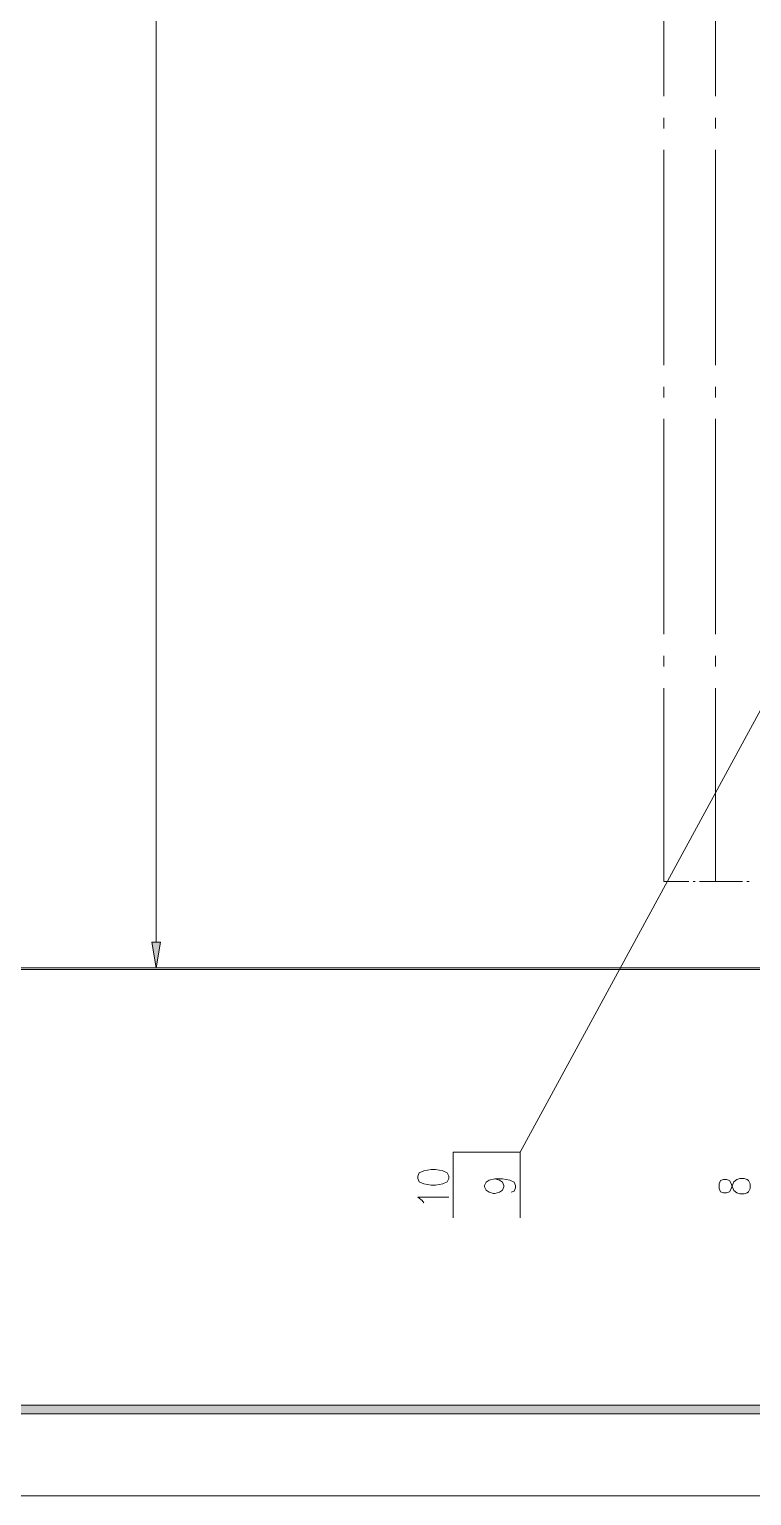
# Model space of a CAD drawing. Header units: millimetres. Extents: x 0 to 829, y 0 to 586.
# Drawn here: x 178.7 to 261.4, y 0 to 167.9 of the extents above; entities that cross this region are included whole.
import ezdxf

# ---------------------------------------------------------------- set-up
doc = ezdxf.new("R2010")
doc.units = ezdxf.units.MM

msp = doc.modelspace()

# ---------------------------------------------------------------- hatches: boundary and pattern name
h = msp.add_hatch(color=0)
h.dxf.hatch_style = 2
h.paths.add_polyline_path([(192.708389, 63.401222), (193.19875, 60.441417), (193.692639, 63.401222)])
h = msp.add_hatch(color=0)
h.dxf.hatch_style = 2
h.paths.add_polyline_path([(24.154694, 9.36625), (25.142472, 10.3505), (818.80075, 10.3505), (819.788528, 9.36625)])

# ---------------------------------------------------------------- linework, layer by layer
at = {"color": 0, "lineweight": 0}
for points in [[(0, 0), (0, 585.632278), (829.154778, 585.632278), (829.154778, 0)], [(192.708389, 63.401222), (193.19875, 60.441417), (193.692639, 63.401222)], [(223.167222, 36.329056), (223.336556, 35.951583), (223.844556, 35.697583), (224.691222, 35.570583), (225.195694, 35.570583), (226.042361, 35.697583), (226.550361, 35.951583), (226.719694, 36.329056), (226.719694, 36.583056), (226.550361, 36.964056), (226.042361, 37.218056), (225.195694, 37.345056), (224.691222, 37.345056), (223.844556, 37.218056), (223.336556, 36.964056), (223.167222, 36.583056)], [(257.675944, 35.189583), (257.84175, 34.808583), (258.180417, 34.681583), (258.519083, 34.681583), (258.85775, 34.808583), (259.027083, 35.062583), (259.196417, 35.570583), (259.36575, 35.951583), (259.700889, 36.202056), (260.039556, 36.329056), (260.547556, 36.329056), (260.886222, 36.202056), (261.055556, 36.075056), (261.224889, 35.697583), (261.224889, 35.189583), (261.055556, 34.808583), (260.886222, 34.681583), (260.547556, 34.554583), (260.039556, 34.554583), (259.700889, 34.681583), (259.36575, 34.935583), (259.196417, 35.316583), (259.027083, 35.824583), (258.85775, 36.075056), (258.519083, 36.202056), (258.180417, 36.202056), (257.84175, 36.075056), (257.675944, 35.697583)], [(24.154694, 9.36625), (25.142472, 10.3505), (818.80075, 10.3505), (819.788528, 9.36625)]]:
    msp.add_lwpolyline(points, close=True, dxfattribs=at)
for points in [[(193.19875, 63.401222), (193.19875, 343.400944)], [(322.354222, 200.229611), (234.882972, 39.334722)], [(251.368278, 160.274), (251.368278, 184.922583)], [(257.284361, 160.274), (257.284361, 184.922583)], [(251.368278, 156.576889), (251.368278, 157.808083)], [(257.284361, 156.576889), (257.284361, 157.808083)], [(251.368278, 129.465917), (251.368278, 154.110972)], [(257.284361, 129.465917), (257.284361, 154.110972)], [(251.368278, 125.768806), (251.368278, 127)], [(257.284361, 125.768806), (257.284361, 127)], [(251.368278, 98.654306), (251.368278, 123.302889)], [(257.284361, 98.654306), (257.284361, 123.302889)], [(251.368278, 94.957194), (251.368278, 96.188389)], [(257.284361, 94.957194), (257.284361, 96.188389)], [(251.368278, 70.319194), (251.368278, 92.491278)], [(257.284361, 70.319194), (257.284361, 92.491278)], [(251.368278, 70.319194), (254.201083, 70.319194)], [(254.694972, 70.319194), (254.941917, 70.319194)], [(255.435806, 70.319194), (260.364111, 70.319194)], [(260.858, 70.319194), (261.104944, 70.319194)], [(79.226833, 60.459056), (330.902028, 60.459056)], [(79.8195, 60.2615), (330.902028, 60.2615)], [(181.398333, 60.441417), (194.186528, 60.441417)], [(227.224167, 39.334722), (234.882972, 39.334722)], [(227.224167, 39.334722), (227.224167, 31.806444)], [(234.882972, 39.334722), (234.882972, 31.806444)], [(232.011361, 36.265556), (232.519361, 36.138556), (232.858028, 35.888083), (233.027361, 35.507083), (233.027361, 35.380083), (232.858028, 34.999083), (232.519361, 34.745083), (232.011361, 34.618083), (231.842028, 34.618083), (231.337556, 34.745083), (230.998889, 34.999083), (230.829556, 35.380083), (230.829556, 35.507083), (230.998889, 35.888083), (231.337556, 36.138556), (232.011361, 36.265556), (232.858028, 36.265556), (233.701167, 36.138556), (234.209167, 35.888083), (234.3785, 35.507083), (234.3785, 35.253083), (234.209167, 34.872083), (233.8705, 34.745083)], [(223.844556, 33.542111), (223.675222, 33.796111), (223.167222, 34.173583), (226.719694, 34.173583)]]:
    msp.add_lwpolyline(points, dxfattribs=at)

doc.saveas('drawing.dxf')
